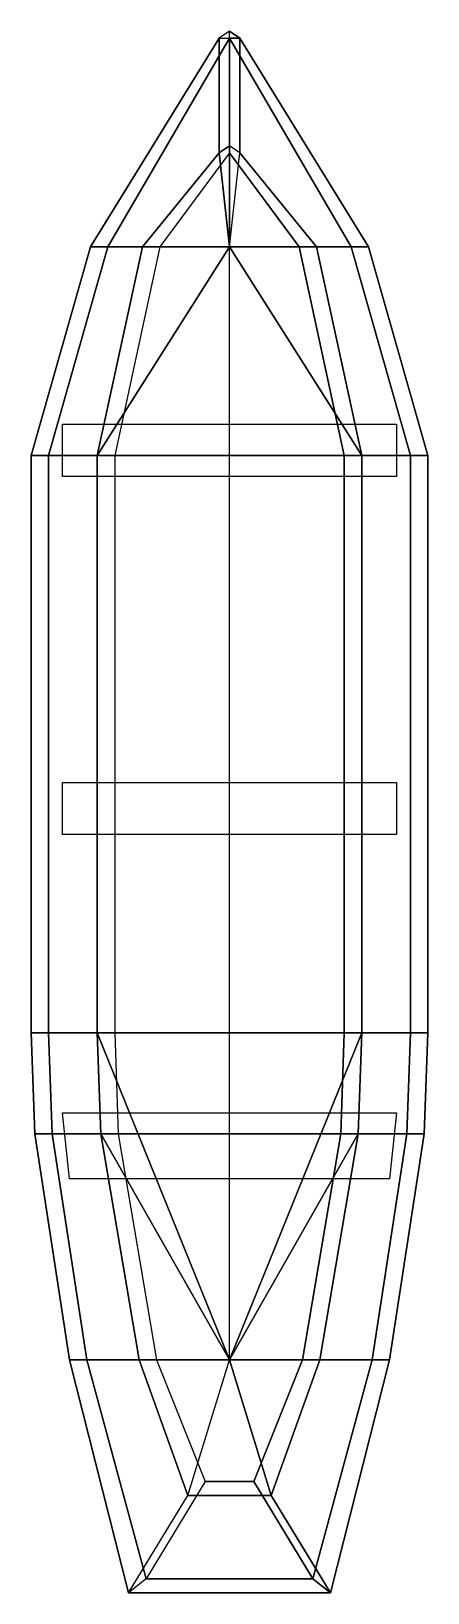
# Model space of a CAD drawing. Extents: x 0.06 to 1.2, y 5.46 to 9.95.
import ezdxf

# ---------------------------------------------------------------- set-up
doc = ezdxf.new("R2010")
doc.units = 0
doc.layers.add('BOATS', color=1, linetype='CONTINUOUS')

msp = doc.modelspace()

# ---------------------------------------------------------------- linework, layer by layer
at = {"layer": 'BOATS'}
for points in [[(0.6, 9.93, 2.46), (0.63, 9.93, 2.46), (0.28, 9.33, 2.46), (0.23, 9.33, 2.46)], [(0.6, 9.6, 1.96), (0.6, 9.93, 2.46), (0.23, 9.33, 2.46), (0.38, 9.33, 1.96)], [(0.63, 9.93, 2.46), (0.63, 9.6, 1.96), (0.43, 9.33, 1.96), (0.28, 9.33, 2.46)], [(0.63, 9.95, 2.46), (0.63, 9.95, 2.46), (0.6, 9.93, 2.46), (0.66, 9.93, 2.46)], [(0.63, 9.62, 1.96), (0.63, 9.95, 2.46), (0.6, 9.93, 2.46), (0.6, 9.6, 1.96)], [(0.63, 9.62, 1.96), (0.63, 9.95, 2.46), (0.66, 9.93, 2.46), (0.66, 9.6, 1.96)], [(0.66, 9.93, 2.46), (0.63, 9.93, 2.46), (0.98, 9.33, 2.46), (1.03, 9.33, 2.46)], [(0.63, 9.93, 2.46), (0.63, 9.6, 1.96), (0.83, 9.33, 1.96), (0.98, 9.33, 2.46)], [(0.66, 9.6, 1.96), (0.66, 9.93, 2.46), (1.03, 9.33, 2.46), (0.88, 9.33, 1.96)], [(0.63, 9.33, 1.88), (0.63, 9.62, 1.96), (0.6, 9.6, 1.96), (0.63, 9.33, 1.88)], [(0.63, 9.33, 1.88), (0.66, 9.6, 1.96), (0.63, 9.62, 1.96), (0.63, 9.33, 1.88)], [(0.63, 9.33, 1.88), (0.6, 9.6, 1.96), (0.38, 9.33, 1.96), (0.63, 9.33, 1.88)], [(0.63, 9.6, 1.96), (0.63, 9.6, 1.96), (0.43, 9.33, 1.96), (0.83, 9.33, 1.96)], [(0.63, 9.33, 1.88), (0.66, 9.6, 1.96), (0.88, 9.33, 1.96), (0.63, 9.33, 1.88)], [(0.23, 9.33, 2.46), (0.28, 9.33, 2.46), (0.11, 8.73, 2.46), (0.06, 8.73, 2.46)], [(0.38, 9.33, 1.96), (0.23, 9.33, 2.46), (0.06, 8.73, 2.46), (0.25, 8.73, 1.96)], [(0.28, 9.33, 2.46), (0.43, 9.33, 1.96), (0.3, 8.73, 1.96), (0.11, 8.73, 2.46)], [(0.63, 9.33, 1.88), (0.38, 9.33, 1.96), (0.25, 8.73, 1.96), (0.63, 9.33, 1.88)], [(0.63, 9.33, 1.88), (0.25, 8.73, 1.96), (0.25, 7.07, 1.96), (0.63, 6.13, 1.88)], [(0.83, 9.33, 1.96), (0.43, 9.33, 1.96), (0.3, 8.73, 1.96), (0.96, 8.73, 1.96)], [(0.63, 9.33, 1.88), (0.88, 9.33, 1.96), (1.01, 8.73, 1.96), (0.63, 9.33, 1.88)], [(0.63, 9.33, 1.88), (1.01, 8.73, 1.96), (1.01, 7.07, 1.96), (0.63, 6.13, 1.88)], [(0.98, 9.33, 2.46), (0.83, 9.33, 1.96), (0.96, 8.73, 1.96), (1.15, 8.73, 2.46)], [(0.88, 9.33, 1.96), (1.03, 9.33, 2.46), (1.2, 8.73, 2.46), (1.01, 8.73, 1.96)], [(1.03, 9.33, 2.46), (0.98, 9.33, 2.46), (1.15, 8.73, 2.46), (1.2, 8.73, 2.46)], [(0.15, 8.82, 2.35), (1.11, 8.82, 2.35), (1.11, 8.67, 2.35), (0.15, 8.67, 2.35)], [(0.06, 8.73, 2.46), (0.11, 8.73, 2.46), (0.11, 7.07, 2.46), (0.06, 7.07, 2.46)], [(0.25, 8.73, 1.96), (0.06, 8.73, 2.46), (0.06, 7.07, 2.46), (0.25, 7.07, 1.96)], [(0.11, 8.73, 2.46), (0.3, 8.73, 1.96), (0.3, 7.07, 1.96), (0.11, 7.07, 2.46)], [(0.96, 8.73, 1.96), (0.3, 8.73, 1.96), (0.3, 7.07, 1.96), (0.96, 7.07, 1.96)], [(1.15, 8.73, 2.46), (0.96, 8.73, 1.96), (0.96, 7.07, 1.96), (1.15, 7.07, 2.46)], [(1.01, 8.73, 1.96), (1.2, 8.73, 2.46), (1.2, 7.07, 2.46), (1.01, 7.07, 1.96)], [(1.2, 8.73, 2.46), (1.15, 8.73, 2.46), (1.15, 7.07, 2.46), (1.2, 7.07, 2.46)], [(0.15, 7.79, 2.35), (1.11, 7.79, 2.35), (1.11, 7.64, 2.35), (0.15, 7.64, 2.35)], [(0.25, 7.07, 1.96), (0.06, 7.07, 2.46), (0.07, 6.78, 2.46), (0.26, 6.78, 1.96)], [(0.06, 7.07, 2.46), (0.11, 7.07, 2.46), (0.12, 6.78, 2.46), (0.07, 6.78, 2.46)], [(0.11, 7.07, 2.46), (0.3, 7.07, 1.96), (0.31, 6.78, 1.96), (0.12, 6.78, 2.46)], [(0.63, 6.13, 1.88), (0.25, 7.07, 1.96), (0.26, 6.78, 1.96), (0.63, 6.13, 1.88)], [(0.96, 7.07, 1.96), (0.3, 7.07, 1.96), (0.31, 6.78, 1.96), (0.95, 6.78, 1.96)], [(0.63, 6.13, 1.88), (1.01, 7.07, 1.96), (1, 6.78, 1.96), (0.63, 6.13, 1.88)], [(1.15, 7.07, 2.46), (0.96, 7.07, 1.96), (0.95, 6.78, 1.96), (1.14, 6.78, 2.46)], [(1.01, 7.07, 1.96), (1.2, 7.07, 2.46), (1.19, 6.78, 2.46), (1, 6.78, 1.96)], [(1.2, 7.07, 2.46), (1.15, 7.07, 2.46), (1.14, 6.78, 2.46), (1.19, 6.78, 2.46)], [(0.15, 6.84, 2.35), (1.11, 6.84, 2.35), (1.09, 6.65, 2.35), (0.17, 6.65, 2.35)], [(0.26, 6.78, 1.96), (0.07, 6.78, 2.46), (0.17, 6.13, 2.46), (0.37, 6.13, 1.96)], [(0.07, 6.78, 2.46), (0.12, 6.78, 2.46), (0.22, 6.13, 2.46), (0.17, 6.13, 2.46)], [(0.12, 6.78, 2.46), (0.31, 6.78, 1.96), (0.42, 6.13, 1.96), (0.22, 6.13, 2.46)], [(0.63, 6.13, 1.88), (0.26, 6.78, 1.96), (0.37, 6.13, 1.96), (0.63, 6.13, 1.88)], [(0.95, 6.78, 1.96), (0.31, 6.78, 1.96), (0.42, 6.13, 1.96), (0.84, 6.13, 1.96)], [(0.63, 6.13, 1.88), (1, 6.78, 1.96), (0.89, 6.13, 1.96), (0.63, 6.13, 1.88)], [(1.14, 6.78, 2.46), (0.95, 6.78, 1.96), (0.84, 6.13, 1.96), (1.04, 6.13, 2.46)], [(1, 6.78, 1.96), (1.19, 6.78, 2.46), (1.09, 6.13, 2.46), (0.89, 6.13, 1.96)], [(1.19, 6.78, 2.46), (1.14, 6.78, 2.46), (1.04, 6.13, 2.46), (1.09, 6.13, 2.46)], [(0.17, 6.13, 2.46), (0.22, 6.13, 2.46), (0.39, 5.5, 2.46), (0.34, 5.46, 2.46)], [(0.37, 6.13, 1.96), (0.17, 6.13, 2.46), (0.34, 5.46, 2.46), (0.51, 5.74, 1.96)], [(0.22, 6.13, 2.46), (0.42, 6.13, 1.96), (0.56, 5.78, 1.96), (0.39, 5.5, 2.46)], [(0.63, 6.13, 1.88), (0.37, 6.13, 1.96), (0.51, 5.74, 1.96), (0.63, 6.13, 1.88)], [(0.84, 6.13, 1.96), (0.42, 6.13, 1.96), (0.56, 5.78, 1.96), (0.7, 5.78, 1.96)], [(0.63, 6.13, 1.88), (0.75, 5.74, 1.96), (0.51, 5.74, 1.96), (0.63, 6.13, 1.88)], [(0.63, 6.13, 1.88), (0.89, 6.13, 1.96), (0.75, 5.74, 1.96), (0.63, 6.13, 1.88)], [(1.04, 6.13, 2.46), (0.84, 6.13, 1.96), (0.7, 5.78, 1.96), (0.87, 5.5, 2.46)], [(0.89, 6.13, 1.96), (1.09, 6.13, 2.46), (0.92, 5.46, 2.46), (0.75, 5.74, 1.96)], [(1.09, 6.13, 2.46), (1.04, 6.13, 2.46), (0.87, 5.5, 2.46), (0.92, 5.46, 2.46)], [(0.87, 5.5, 2.46), (0.7, 5.78, 1.96), (0.56, 5.78, 1.96), (0.39, 5.5, 2.46)], [(0.75, 5.74, 1.96), (0.92, 5.46, 2.46), (0.34, 5.46, 2.46), (0.51, 5.74, 1.96)], [(0.92, 5.46, 2.46), (0.87, 5.5, 2.46), (0.39, 5.5, 2.46), (0.34, 5.46, 2.46)]]:
    msp.add_3dface(points, dxfattribs=at)

doc.saveas('drawing.dxf')
